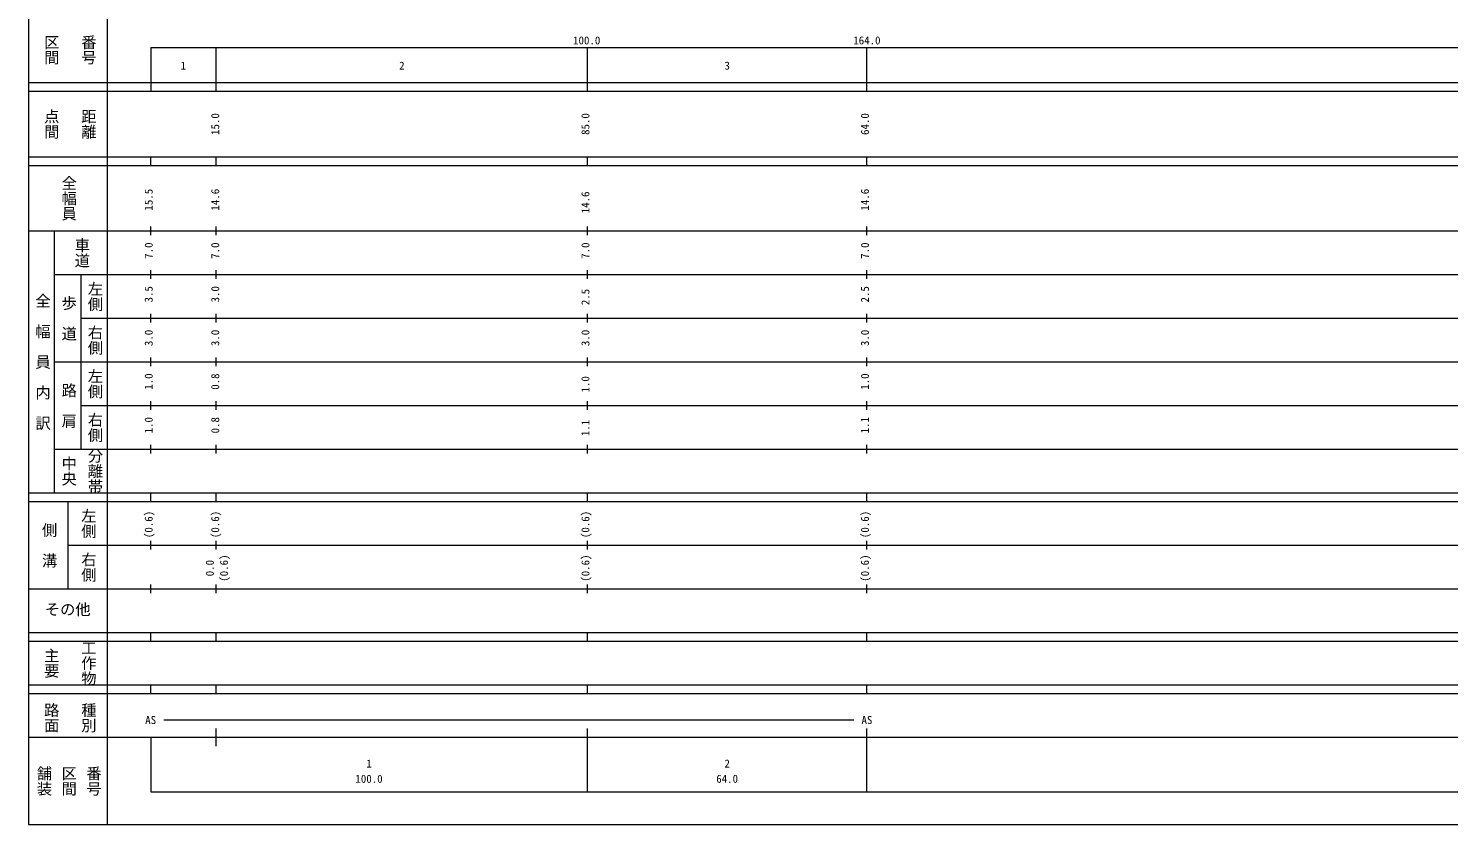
# Model space of a CAD drawing. Units: millimetres on the paper, enlarged 1000 times. Extents: x -10991 to 629009, y -27436 to 332564.
# Drawn here: x -10991 to 314193, y -27436 to 154973 of the extents above; entities that cross this region are included whole.
import ezdxf
from ezdxf.enums import TextEntityAlignment as Align

# ---------------------------------------------------------------- set-up
doc = ezdxf.new("R2010")
doc.units = ezdxf.units.MM
doc.header["$LTSCALE"] = 1000
doc.layers.add('M-TTL', color=2, linetype='Continuous', lineweight=13)
doc.layers.add('M-TTL-BAND', color=7, linetype='Continuous', lineweight=13)
doc.styles.add('@ＭＳ ゴシック', font='')
doc.styles.add('ＭＳ ゴシック', font='')
doc.styles.get('@ＭＳ ゴシック').set_extended_font_data('@MS Gothic')
doc.styles.get('ＭＳ ゴシック').set_extended_font_data('MS Gothic')

msp = doc.modelspace()

# ---------------------------------------------------------------- linework, layer by layer
at = {"layer": 'M-TTL'}
for p, q in [((-10991, 332564), (-10991, -27436)), ((-10991, -27436), (629009, -27436))]:
    msp.add_line(p, q, dxfattribs=at)
at = {"layer": 'M-TTL-BAND'}
for p, q in [((7009, 322564), (7009, -27436)), ((17009, 150564), (528009, 150564)), ((17009, 150564), (17009, 140564)), ((32009, 140564), (32009, 150564)), ((117009, 140564), (117009, 150564)), ((181009, 140564), (181009, 150564)), ((-10991, 142564), (528009, 142564)), ((-10991, 140564), (528009, 140564)), ((-10991, 125564), (528009, 125564)), ((17009, 123564), (17009, 125564)), ((32009, 123564), (32009, 125564)), ((117009, 123564), (117009, 125564)), ((181009, 123564), (181009, 125564)), ((-10991, 123564), (528009, 123564)), ((-10991, 108564), (528009, 108564)), ((-4991, 48564), (-4991, 108564)), ((17009, 107564), (17009, 109564)), ((32009, 107564), (32009, 109564)), ((117009, 107564), (117009, 109564)), ((181009, 107564), (181009, 109564)), ((-4991, 98564), (528009, 98564)), ((1009, 98564), (1009, 58564)), ((17009, 97564), (17009, 99564)), ((32009, 97564), (32009, 99564)), ((117009, 97564), (117009, 99564)), ((181009, 97564), (181009, 99564)), ((1009, 88564), (528009, 88564)), ((17009, 87564), (17009, 89564)), ((32009, 87564), (32009, 89564)), ((117009, 87564), (117009, 89564)), ((181009, 87564), (181009, 89564)), ((-4991, 78564), (528009, 78564)), ((17009, 77564), (17009, 79564)), ((32009, 77564), (32009, 79564)), ((117009, 77564), (117009, 79564)), ((181009, 77564), (181009, 79564)), ((1009, 68564), (528009, 68564)), ((17009, 67564), (17009, 69564)), ((32009, 67564), (32009, 69564)), ((117009, 67564), (117009, 69564)), ((181009, 67564), (181009, 69564)), ((-4991, 58564), (528009, 58564)), ((17009, 57564), (17009, 59564)), ((32009, 57564), (32009, 59564)), ((117009, 57564), (117009, 59564)), ((181009, 57564), (181009, 59564)), ((-10991, 48564), (528009, 48564)), ((-10991, 46564), (528009, 46564)), ((-1991, 46564), (-1991, 26564)), ((17009, 46564), (17009, 48564)), ((32009, 46564), (32009, 48564)), ((117009, 46564), (117009, 48564)), ((181009, 46564), (181009, 48564)), ((-1991, 36564), (528009, 36564)), ((17009, 35564), (17009, 37564)), ((32009, 35564), (32009, 37564)), ((117009, 35564), (117009, 37564)), ((181009, 35564), (181009, 37564)), ((-10991, 26564), (528009, 26564)), ((17009, 25564), (17009, 27564)), ((32009, 25564), (32009, 27564)), ((117009, 25564), (117009, 27564)), ((181009, 25564), (181009, 27564)), ((-10991, 16564), (528009, 16564)), ((17009, 14564), (17009, 16564)), ((32009, 14564), (32009, 16564)), ((117009, 14564), (117009, 16564)), ((181009, 14564), (181009, 16564)), ((-10991, 14564), (528009, 14564)), ((-10991, 4564), (528009, 4564)), ((17009, 2564), (17009, 4564)), ((32009, 2564), (32009, 4564)), ((117009, 2564), (117009, 4564)), ((181009, 2564), (181009, 4564)), ((-10991, 2564), (528009, 2564)), ((20009, -3436), (178009, -3436)), ((32009, -9436), (32009, -5436)), ((117009, -19936), (117009, -5436)), ((181009, -19936), (181009, -5436)), ((-10991, -7436), (528009, -7436)), ((17009, -7436), (17009, -19936)), ((17009, -19936), (528009, -19936))]:
    msp.add_line(p, q, dxfattribs=at)

# ---------------------------------------------------------------- texts
for s, height, rotation, style, p in [('区間', 2566, 270, '@ＭＳ ゴシック', (-7741, 153564)), ('番号', 2566, 270, '@ＭＳ ゴシック', (759, 153564)), ('点間', 2566, 270, '@ＭＳ ゴシック', (-7741, 136564)), ('距離', 2566, 270, '@ＭＳ ゴシック', (759, 136564)), ('15.0', 1833, 90, 'ＭＳ ゴシック', (33244, 130564)), ('85.0', 1833, 90, 'ＭＳ ゴシック', (118009, 130564)), ('64.0', 1833, 90, 'ＭＳ ゴシック', (182009, 130564)), ('全幅員', 2566, 270, '@ＭＳ ゴシック', (-3741, 121314)), ('15.5', 1833, 90, 'ＭＳ ゴシック', (18009, 113238)), ('14.6', 1833, 90, 'ＭＳ ゴシック', (33244, 113238)), ('14.6', 1833, 90, 'ＭＳ ゴシック', (118009, 112613)), ('14.6', 1833, 90, 'ＭＳ ゴシック', (182009, 113238)), ('車道', 2566, 270, '@ＭＳ ゴシック', (-741, 107064)), ('7.0', 1833, 90, 'ＭＳ ゴシック', (18009, 102189)), ('7.0', 1833, 90, 'ＭＳ ゴシック', (33244, 102189)), ('7.0', 1833, 90, 'ＭＳ ゴシック', (118009, 102189)), ('7.0', 1833, 90, 'ＭＳ ゴシック', (182009, 102189)), ('左側', 2566, 270, '@ＭＳ ゴシック', (2259, 97064)), ('3.5', 1833, 90, 'ＭＳ ゴシック', (18009, 92189)), ('3.0', 1833, 90, 'ＭＳ ゴシック', (33244, 92189)), ('2.5', 1833, 90, 'ＭＳ ゴシック', (118009, 91564)), ('2.5', 1833, 90, 'ＭＳ ゴシック', (182009, 92189)), ('全\u3000幅\u3000員\u3000内\u3000訳', 2566, 270, '@ＭＳ ゴシック', (-9741, 94314)), ('歩\u3000道', 2566, 270, '@ＭＳ ゴシック', (-3741, 93814)), ('右側', 2566, 270, '@ＭＳ ゴシック', (2259, 87064)), ('3.0', 1833, 90, 'ＭＳ ゴシック', (18009, 82189)), ('3.0', 1833, 90, 'ＭＳ ゴシック', (33244, 82189)), ('3.0', 1833, 90, 'ＭＳ ゴシック', (118009, 82189)), ('3.0', 1833, 90, 'ＭＳ ゴシック', (182009, 82189)), ('左側', 2566, 270, '@ＭＳ ゴシック', (2259, 77064)), ('1.0', 1833, 90, 'ＭＳ ゴシック', (18009, 72189)), ('0.8', 1833, 90, 'ＭＳ ゴシック', (33244, 72189)), ('1.0', 1833, 90, 'ＭＳ ゴシック', (118009, 71564)), ('1.0', 1833, 90, 'ＭＳ ゴシック', (182009, 72189)), ('路\u3000肩', 2566, 270, '@ＭＳ ゴシック', (-3741, 73814)), ('右側', 2566, 270, '@ＭＳ ゴシック', (2259, 67064)), ('1.0', 1833, 90, 'ＭＳ ゴシック', (18009, 62189)), ('0.8', 1833, 90, 'ＭＳ ゴシック', (33244, 62189)), ('1.1', 1833, 90, 'ＭＳ ゴシック', (118009, 61564)), ('1.1', 1833, 90, 'ＭＳ ゴシック', (182009, 62189)), ('分離帯', 2566, 270, '@ＭＳ ゴシック', (2259, 58814)), ('中央', 2566, 270, '@ＭＳ ゴシック', (-3741, 57064)), ('左側', 2566, 270, '@ＭＳ ゴシック', (759, 45064)), ('(0.6)', 1833, 90, 'ＭＳ ゴシック', (18009, 38203)), ('(0.6)', 1833, 90, 'ＭＳ ゴシック', (33244, 38203)), ('(0.6)', 1833, 90, 'ＭＳ ゴシック', (118009, 38203)), ('(0.6)', 1833, 90, 'ＭＳ ゴシック', (182009, 38203)), ('側\u3000溝', 2566, 270, '@ＭＳ ゴシック', (-8241, 41814)), ('右側', 2566, 270, '@ＭＳ ゴシック', (759, 35064)), ('0.0', 1833, 90, 'ＭＳ ゴシック', (32009, 29453)), ('(0.6)', 1833, 90, 'ＭＳ ゴシック', (35259, 28203)), ('(0.6)', 1833, 90, 'ＭＳ ゴシック', (118009, 28203)), ('(0.6)', 1833, 90, 'ＭＳ ゴシック', (182009, 28203)), ('工作物', 2566, 270, '@ＭＳ ゴシック', (759, 14814)), ('主要', 2566, 270, '@ＭＳ ゴシック', (-7741, 13064)), ('路面', 2566, 270, '@ＭＳ ゴシック', (-7741, 564)), ('種別', 2566, 270, '@ＭＳ ゴシック', (759, 564)), ('舗装', 2566, 270, '@ＭＳ ゴシック', (-9408, -13936)), ('区間', 2566, 270, '@ＭＳ ゴシック', (-3741, -13936)), ('番号', 2566, 270, '@ＭＳ ゴシック', (1925, -13936))]:
    msp.add_text(s, height=height, rotation=rotation, dxfattribs=dict(at, style=style)).set_placement(p, align=Align.BOTTOM_LEFT)
at = {"layer": 'M-TTL-BAND', "style": 'ＭＳ ゴシック'}
for s, height, p in [('100.0', 1833, (113728, 150758)), ('164.0', 1833, (177884, 150759)), ('1', 1833, (23884, 144969)), ('2', 1833, (73884, 144969)), ('3', 1833, (148384, 144969)), ('その他', 2566, (-7241, 19814)), ('AS', 1833, (15759, -4936)), ('AS', 1833, (179759, -4936)), ('1', 1833, (66384, -14913)), ('2', 1833, (148384, -14913)), ('100.0', 1833, (63884, -18403)), ('64.0', 1833, (146509, -18403))]:
    msp.add_text(s, height=height, dxfattribs=at).set_placement(p, align=Align.BOTTOM_LEFT)

doc.saveas('drawing.dxf')
